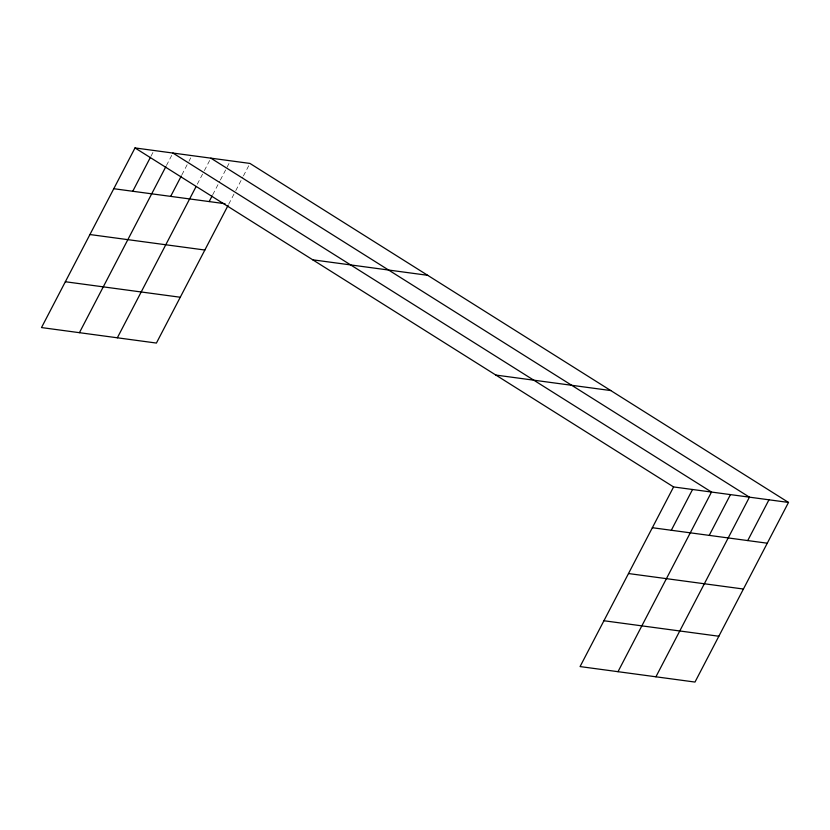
<?xml version="1.0" encoding="UTF-8"?>
<svg xmlns="http://www.w3.org/2000/svg" width="830" height="830" viewBox="0 0 830 830"><rect width="100%" height="100%" fill="white"/><g stroke="black" fill="none" stroke-linecap="round" stroke-linejoin="round"><path stroke-width="0.62" stroke-dasharray="4.15 3.11" d="M151.029 156.154L153.384 151.62M166.446 165.512L172.35 154.183M181.874 174.86L188.358 162.4M188.95 161.269L190.713 157.866M197.301 184.208L203.786 171.758M204.367 170.617L210.27 159.298M212.708 194.78L219.784 181.179M220.365 180.048L229.215 163.064M228.707 204.201L235.191 191.751M235.782 190.61L242.858 177.018M243.439 175.887L249.934 163.427"/><path stroke-width="1.25" d="M788.5 502.43L673.587 486.94L580.066 666.573L694.99 682.063L788.5 502.43L249.934 163.427L135.01 147.937L41.5 327.57L156.413 343.06L228.105 205.352M132.748 191.274L150.438 157.285M79.421 332.685L165.855 166.643M170.669 196.378L181.282 175.991M117.341 337.8L196.119 186.48M209.17 201.576L212.117 195.911M671.314 530.266L692.542 489.493M617.997 671.688L711.507 492.045L172.931 153.052M709.235 535.381L730.462 494.607M655.918 676.792L749.428 497.16L210.862 158.157M747.737 540.569L768.964 499.795M113.783 188.711L225.044 203.713M312.744 259.811L427.658 275.301M89.931 234.537L204.844 250.027M65.352 281.744L180.276 297.244M495.852 375.067L610.776 390.557M652.359 527.714L767.273 543.204M628.497 573.54L743.421 589.03M603.929 620.747L718.842 636.237M135.01 147.937L673.587 486.94"/></g></svg>
